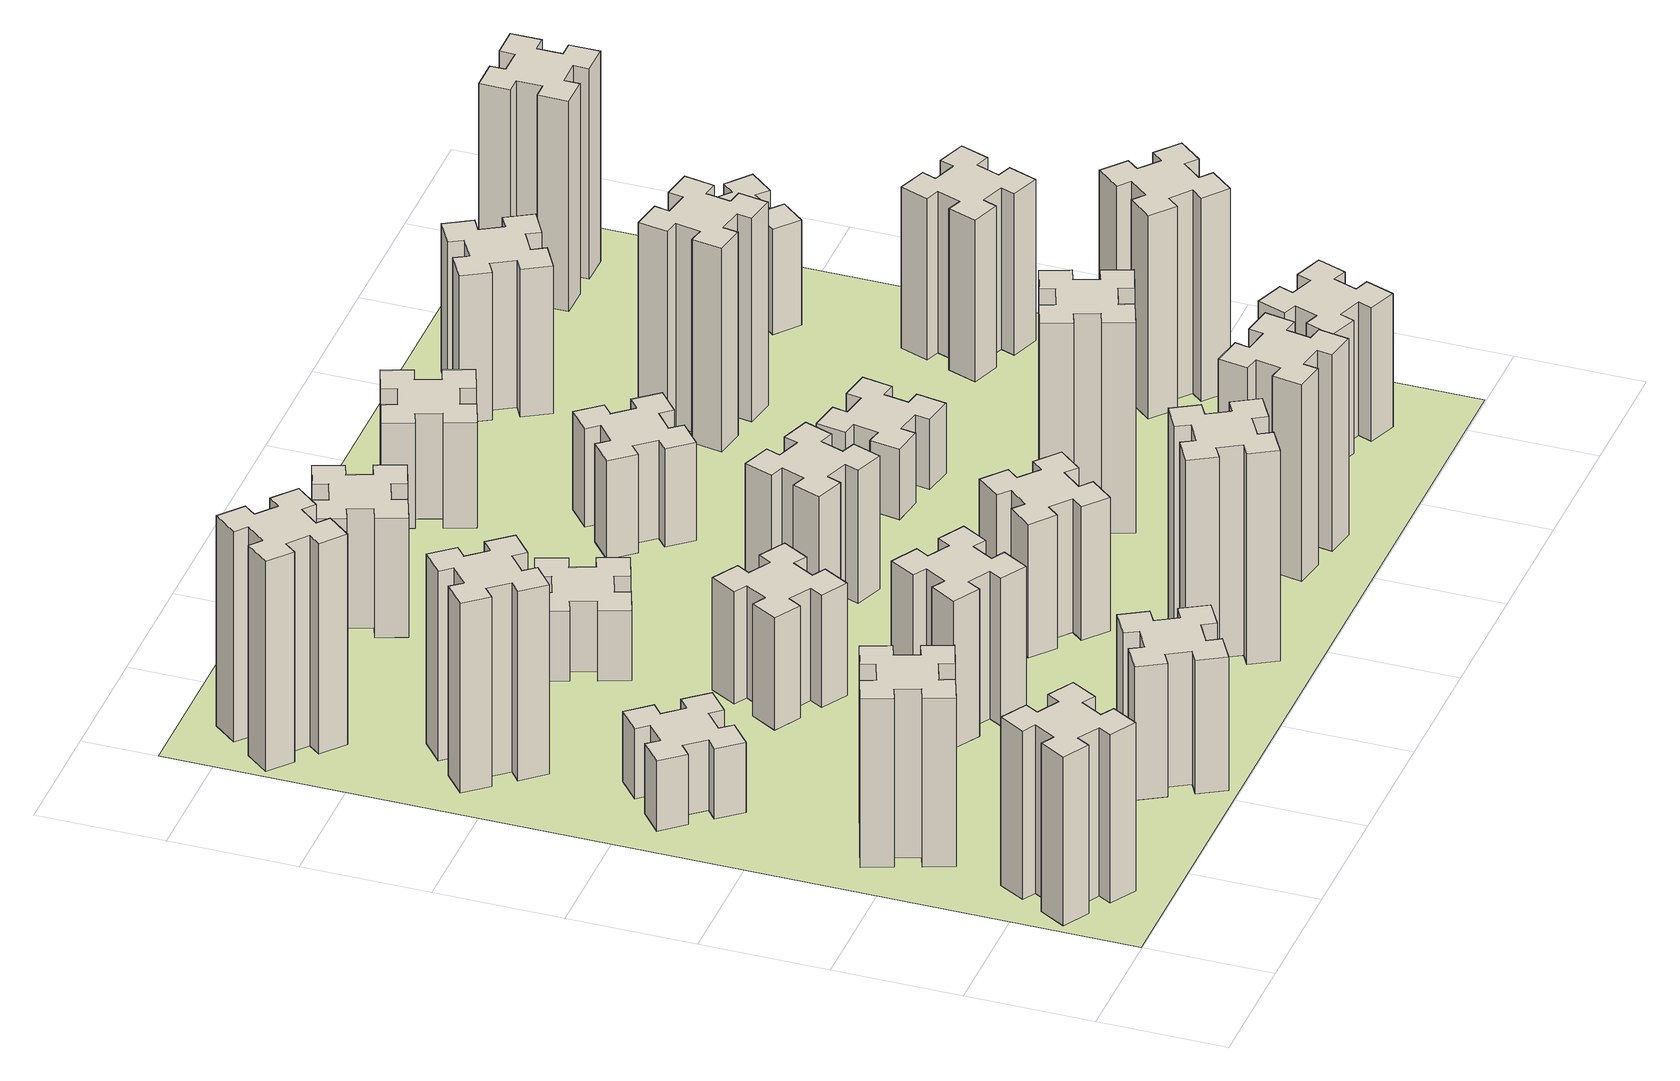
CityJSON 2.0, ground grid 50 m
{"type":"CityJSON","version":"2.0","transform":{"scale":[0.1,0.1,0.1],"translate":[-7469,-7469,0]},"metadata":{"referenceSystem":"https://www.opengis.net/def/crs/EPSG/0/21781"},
"CityObjects":{
"building1":{"type":"Building","attributes":{"class":"1000","function":"1000","usage":"1000","yearOfConstruction":2016,"roofType":"1000","measuredHeight":72,"storeysAboveGround":30,"storeysBelowGround":0},"geometry":[{"type":"Solid","lod":"1","boundaries":[[[[0,1,2,3,4,5,6,7,8,9,10,11,12,13,14,15,16,17,18,19]],[[17,16,20,21]],[[16,15,22,20]],[[15,14,23,22]],[[14,13,24,23]],[[13,12,25,24]],[[12,11,26,25]],[[11,10,27,26]],[[10,9,28,27]],[[9,8,29,28]],[[8,7,30,29]],[[7,6,31,30]],[[6,5,32,31]],[[5,4,33,32]],[[4,3,34,33]],[[3,2,35,34]],[[2,1,36,35]],[[1,0,37,36]],[[0,19,38,37]],[[19,18,39,38]],[[18,17,21,39]],[[24,25,26,27,28,29,30,31,32,33,34,35,36,37,38,39,21,20,22,23]]]]}]},
"building2":{"type":"Building","attributes":{"class":"1000","function":"1000","usage":"1000","yearOfConstruction":2016,"roofType":"1000","measuredHeight":72,"storeysAboveGround":30,"storeysBelowGround":0},"geometry":[{"type":"Solid","lod":"1","boundaries":[[[[40,41,42,43,44,45,46,47,48,49,50,51,52,53,54,55,56,57,58,59]],[[57,56,60,61]],[[56,55,62,60]],[[55,54,63,62]],[[54,53,64,63]],[[53,52,65,64]],[[52,51,66,65]],[[51,50,67,66]],[[50,49,68,67]],[[49,48,69,68]],[[48,47,70,69]],[[47,46,71,70]],[[46,45,72,71]],[[45,44,73,72]],[[44,43,74,73]],[[43,42,75,74]],[[42,41,76,75]],[[41,40,77,76]],[[40,59,78,77]],[[59,58,79,78]],[[58,57,61,79]],[[64,65,66,67,68,69,70,71,72,73,74,75,76,77,78,79,61,60,62,63]]]]}]},
"building3":{"type":"Building","attributes":{"class":"1000","function":"1000","usage":"1000","yearOfConstruction":2016,"roofType":"1000","measuredHeight":30,"storeysAboveGround":30,"storeysBelowGround":0},"geometry":[{"type":"Solid","lod":"1","boundaries":[[[[80,81,82,83,84,85,86,87,88,89,90,91,92,93,94,95,96,97,98,99]],[[97,96,100,101]],[[96,95,102,100]],[[95,94,103,102]],[[94,93,104,103]],[[93,92,105,104]],[[92,91,106,105]],[[91,90,107,106]],[[90,89,108,107]],[[89,88,109,108]],[[88,87,110,109]],[[87,86,111,110]],[[86,85,112,111]],[[85,84,113,112]],[[84,83,114,113]],[[83,82,115,114]],[[82,81,116,115]],[[81,80,117,116]],[[80,99,118,117]],[[99,98,119,118]],[[98,97,101,119]],[[104,105,106,107,108,109,110,111,112,113,114,115,116,117,118,119,101,100,102,103]]]]}]},
"building4":{"type":"Building","attributes":{"class":"1000","function":"1000","usage":"1000","yearOfConstruction":2016,"roofType":"1000","measuredHeight":81,"storeysAboveGround":30,"storeysBelowGround":0},"geometry":[{"type":"Solid","lod":"1","boundaries":[[[[120,121,122,123,124,125,126,127,128,129,130,131,132,133,134,135,136,137,138,139]],[[137,136,140,141]],[[136,135,142,140]],[[135,134,143,142]],[[134,133,144,143]],[[133,132,145,144]],[[132,131,146,145]],[[131,130,147,146]],[[130,129,148,147]],[[129,128,149,148]],[[128,127,150,149]],[[127,126,151,150]],[[126,125,152,151]],[[125,124,153,152]],[[124,123,154,153]],[[123,122,155,154]],[[122,121,156,155]],[[121,120,157,156]],[[120,139,158,157]],[[139,138,159,158]],[[138,137,141,159]],[[144,145,146,147,148,149,150,151,152,153,154,155,156,157,158,159,141,140,142,143]]]]}]},
"building5":{"type":"Building","attributes":{"class":"1000","function":"1000","usage":"1000","yearOfConstruction":2016,"roofType":"1000","measuredHeight":57,"storeysAboveGround":30,"storeysBelowGround":0},"geometry":[{"type":"Solid","lod":"1","boundaries":[[[[160,161,162,163,164,165,166,167,168,169,170,171,172,173,174,175,176,177,178,179]],[[177,176,180,181]],[[176,175,182,180]],[[175,174,183,182]],[[174,173,184,183]],[[173,172,185,184]],[[172,171,186,185]],[[171,170,187,186]],[[170,169,188,187]],[[169,168,189,188]],[[168,167,190,189]],[[167,166,191,190]],[[166,165,192,191]],[[165,164,193,192]],[[164,163,194,193]],[[163,162,195,194]],[[162,161,196,195]],[[161,160,197,196]],[[160,179,198,197]],[[179,178,199,198]],[[178,177,181,199]],[[184,185,186,187,188,189,190,191,192,193,194,195,196,197,198,199,181,180,182,183]]]]}]},
"building6":{"type":"Building","attributes":{"class":"1000","function":"1000","usage":"1000","yearOfConstruction":2016,"roofType":"1000","measuredHeight":90,"storeysAboveGround":30,"storeysBelowGround":0},"geometry":[{"type":"Solid","lod":"1","boundaries":[[[[200,201,202,203,204,205,206,207,208,209,210,211,212,213,214,215,216,217,218,219]],[[217,216,220,221]],[[216,215,222,220]],[[215,214,223,222]],[[214,213,224,223]],[[213,212,225,224]],[[212,211,226,225]],[[211,210,227,226]],[[210,209,228,227]],[[209,208,229,228]],[[208,207,230,229]],[[207,206,231,230]],[[206,205,232,231]],[[205,204,233,232]],[[204,203,234,233]],[[203,202,235,234]],[[202,201,236,235]],[[201,200,237,236]],[[200,219,238,237]],[[219,218,239,238]],[[218,217,221,239]],[[224,225,226,227,228,229,230,231,232,233,234,235,236,237,238,239,221,220,222,223]]]]}]},
"building7":{"type":"Building","attributes":{"class":"1000","function":"1000","usage":"1000","yearOfConstruction":2016,"roofType":"1000","measuredHeight":63,"storeysAboveGround":30,"storeysBelowGround":0},"geometry":[{"type":"Solid","lod":"1","boundaries":[[[[240,241,242,243,244,245,246,247,248,249,250,251,252,253,254,255,256,257,258,259]],[[257,256,260,261]],[[256,255,262,260]],[[255,254,263,262]],[[254,253,264,263]],[[253,252,265,264]],[[252,251,266,265]],[[251,250,267,266]],[[250,249,268,267]],[[249,248,269,268]],[[248,247,270,269]],[[247,246,271,270]],[[246,245,272,271]],[[245,244,273,272]],[[244,243,274,273]],[[243,242,275,274]],[[242,241,276,275]],[[241,240,277,276]],[[240,259,278,277]],[[259,258,279,278]],[[258,257,261,279]],[[264,265,266,267,268,269,270,271,272,273,274,275,276,277,278,279,261,260,262,263]]]]}]},
"building8":{"type":"Building","attributes":{"class":"1000","function":"1000","usage":"1000","yearOfConstruction":2016,"roofType":"1000","measuredHeight":48,"storeysAboveGround":30,"storeysBelowGround":0},"geometry":[{"type":"Solid","lod":"1","boundaries":[[[[280,281,282,283,284,285,286,287,288,289,290,291,292,293,294,295,296,297,298,299]],[[297,296,300,301]],[[296,295,302,300]],[[295,294,303,302]],[[294,293,304,303]],[[293,292,305,304]],[[292,291,306,305]],[[291,290,307,306]],[[290,289,308,307]],[[289,288,309,308]],[[288,287,310,309]],[[287,286,311,310]],[[286,285,312,311]],[[285,284,313,312]],[[284,283,314,313]],[[283,282,315,314]],[[282,281,316,315]],[[281,280,317,316]],[[280,299,318,317]],[[299,298,319,318]],[[298,297,301,319]],[[304,305,306,307,308,309,310,311,312,313,314,315,316,317,318,319,301,300,302,303]]]]}]},
"building9":{"type":"Building","attributes":{"class":"1000","function":"1000","usage":"1000","yearOfConstruction":2016,"roofType":"1000","measuredHeight":30,"storeysAboveGround":30,"storeysBelowGround":0},"geometry":[{"type":"Solid","lod":"1","boundaries":[[[[320,321,322,323,324,325,326,327,328,329,330,331,332,333,334,335,336,337,338,339]],[[337,336,340,341]],[[336,335,342,340]],[[335,334,343,342]],[[334,333,344,343]],[[333,332,345,344]],[[332,331,346,345]],[[331,330,347,346]],[[330,329,348,347]],[[329,328,349,348]],[[328,327,350,349]],[[327,326,351,350]],[[326,325,352,351]],[[325,324,353,352]],[[324,323,354,353]],[[323,322,355,354]],[[322,321,356,355]],[[321,320,357,356]],[[320,339,358,357]],[[339,338,359,358]],[[338,337,341,359]],[[344,345,346,347,348,349,350,351,352,353,354,355,356,357,358,359,341,340,342,343]]]]}]},
"building10":{"type":"Building","attributes":{"class":"1000","function":"1000","usage":"1000","yearOfConstruction":2016,"roofType":"1000","measuredHeight":90,"storeysAboveGround":30,"storeysBelowGround":0},"geometry":[{"type":"Solid","lod":"1","boundaries":[[[[360,361,362,363,364,365,366,367,368,369,370,371,372,373,374,375,376,377,378,379]],[[377,376,380,381]],[[376,375,382,380]],[[375,374,383,382]],[[374,373,384,383]],[[373,372,385,384]],[[372,371,386,385]],[[371,370,387,386]],[[370,369,388,387]],[[369,368,389,388]],[[368,367,390,389]],[[367,366,391,390]],[[366,365,392,391]],[[365,364,393,392]],[[364,363,394,393]],[[363,362,395,394]],[[362,361,396,395]],[[361,360,397,396]],[[360,379,398,397]],[[379,378,399,398]],[[378,377,381,399]],[[384,385,386,387,388,389,390,391,392,393,394,395,396,397,398,399,381,380,382,383]]]]}]},
"building11":{"type":"Building","attributes":{"class":"1000","function":"1000","usage":"1000","yearOfConstruction":2016,"roofType":"1000","measuredHeight":51,"storeysAboveGround":30,"storeysBelowGround":0},"geometry":[{"type":"Solid","lod":"1","boundaries":[[[[400,401,402,403,404,405,406,407,408,409,410,411,412,413,414,415,416,417,418,419]],[[417,416,420,421]],[[416,415,422,420]],[[415,414,423,422]],[[414,413,424,423]],[[413,412,425,424]],[[412,411,426,425]],[[411,410,427,426]],[[410,409,428,427]],[[409,408,429,428]],[[408,407,430,429]],[[407,406,431,430]],[[406,405,432,431]],[[405,404,433,432]],[[404,403,434,433]],[[403,402,435,434]],[[402,401,436,435]],[[401,400,437,436]],[[400,419,438,437]],[[419,418,439,438]],[[418,417,421,439]],[[424,425,426,427,428,429,430,431,432,433,434,435,436,437,438,439,421,420,422,423]]]]}]},
"building12":{"type":"Building","attributes":{"class":"1000","function":"1000","usage":"1000","yearOfConstruction":2016,"roofType":"1000","measuredHeight":57,"storeysAboveGround":30,"storeysBelowGround":0},"geometry":[{"type":"Solid","lod":"1","boundaries":[[[[440,441,442,443,444,445,446,447,448,449,450,451,452,453,454,455,456,457,458,459]],[[457,456,460,461]],[[456,455,462,460]],[[455,454,463,462]],[[454,453,464,463]],[[453,452,465,464]],[[452,451,466,465]],[[451,450,467,466]],[[450,449,468,467]],[[449,448,469,468]],[[448,447,470,469]],[[447,446,471,470]],[[446,445,472,471]],[[445,444,473,472]],[[444,443,474,473]],[[443,442,475,474]],[[442,441,476,475]],[[441,440,477,476]],[[440,459,478,477]],[[459,458,479,478]],[[458,457,461,479]],[[464,465,466,467,468,469,470,471,472,473,474,475,476,477,478,479,461,460,462,463]]]]}]},
"building13":{"type":"Building","attributes":{"class":"1000","function":"1000","usage":"1000","yearOfConstruction":2016,"roofType":"1000","measuredHeight":57,"storeysAboveGround":30,"storeysBelowGround":0},"geometry":[{"type":"Solid","lod":"1","boundaries":[[[[480,481,482,483,484,485,486,487,488,489,490,491,492,493,494,495,496,497,498,499]],[[497,496,500,501]],[[496,495,502,500]],[[495,494,503,502]],[[494,493,504,503]],[[493,492,505,504]],[[492,491,506,505]],[[491,490,507,506]],[[490,489,508,507]],[[489,488,509,508]],[[488,487,510,509]],[[487,486,511,510]],[[486,485,512,511]],[[485,484,513,512]],[[484,483,514,513]],[[483,482,515,514]],[[482,481,516,515]],[[481,480,517,516]],[[480,499,518,517]],[[499,498,519,518]],[[498,497,501,519]],[[504,505,506,507,508,509,510,511,512,513,514,515,516,517,518,519,501,500,502,503]]]]}]},
"building14":{"type":"Building","attributes":{"class":"1000","function":"1000","usage":"1000","yearOfConstruction":2016,"roofType":"1000","measuredHeight":84,"storeysAboveGround":30,"storeysBelowGround":0},"geometry":[{"type":"Solid","lod":"1","boundaries":[[[[520,521,522,523,524,525,526,527,528,529,530,531,532,533,534,535,536,537,538,539]],[[537,536,540,541]],[[536,535,542,540]],[[535,534,543,542]],[[534,533,544,543]],[[533,532,545,544]],[[532,531,546,545]],[[531,530,547,546]],[[530,529,548,547]],[[529,528,549,548]],[[528,527,550,549]],[[527,526,551,550]],[[526,525,552,551]],[[525,524,553,552]],[[524,523,554,553]],[[523,522,555,554]],[[522,521,556,555]],[[521,520,557,556]],[[520,539,558,557]],[[539,538,559,558]],[[538,537,541,559]],[[544,545,546,547,548,549,550,551,552,553,554,555,556,557,558,559,541,540,542,543]]]]}]},
"building15":{"type":"Building","attributes":{"class":"1000","function":"1000","usage":"1000","yearOfConstruction":2016,"roofType":"1000","measuredHeight":42,"storeysAboveGround":30,"storeysBelowGround":0},"geometry":[{"type":"Solid","lod":"1","boundaries":[[[[560,561,562,563,564,565,566,567,568,569,570,571,572,573,574,575,576,577,578,579]],[[577,576,580,581]],[[576,575,582,580]],[[575,574,583,582]],[[574,573,584,583]],[[573,572,585,584]],[[572,571,586,585]],[[571,570,587,586]],[[570,569,588,587]],[[569,568,589,588]],[[568,567,590,589]],[[567,566,591,590]],[[566,565,592,591]],[[565,564,593,592]],[[564,563,594,593]],[[563,562,595,594]],[[562,561,596,595]],[[561,560,597,596]],[[560,579,598,597]],[[579,578,599,598]],[[578,577,581,599]],[[584,585,586,587,588,589,590,591,592,593,594,595,596,597,598,599,581,580,582,583]]]]}]},
"building16":{"type":"Building","attributes":{"class":"1000","function":"1000","usage":"1000","yearOfConstruction":2016,"roofType":"1000","measuredHeight":45,"storeysAboveGround":30,"storeysBelowGround":0},"geometry":[{"type":"Solid","lod":"1","boundaries":[[[[600,601,602,603,604,605,606,607,608,609,610,611,612,613,614,615,616,617,618,619]],[[617,616,620,621]],[[616,615,622,620]],[[615,614,623,622]],[[614,613,624,623]],[[613,612,625,624]],[[612,611,626,625]],[[611,610,627,626]],[[610,609,628,627]],[[609,608,629,628]],[[608,607,630,629]],[[607,606,631,630]],[[606,605,632,631]],[[605,604,633,632]],[[604,603,634,633]],[[603,602,635,634]],[[602,601,636,635]],[[601,600,637,636]],[[600,619,638,637]],[[619,618,639,638]],[[618,617,621,639]],[[624,625,626,627,628,629,630,631,632,633,634,635,636,637,638,639,621,620,622,623]]]]}]},
"building17":{"type":"Building","attributes":{"class":"1000","function":"1000","usage":"1000","yearOfConstruction":2016,"roofType":"1000","measuredHeight":90,"storeysAboveGround":30,"storeysBelowGround":0},"geometry":[{"type":"Solid","lod":"1","boundaries":[[[[640,641,642,643,644,645,646,647,648,649,650,651,652,653,654,655,656,657,658,659]],[[657,656,660,661]],[[656,655,662,660]],[[655,654,663,662]],[[654,653,664,663]],[[653,652,665,664]],[[652,651,666,665]],[[651,650,667,666]],[[650,649,668,667]],[[649,648,669,668]],[[648,647,670,669]],[[647,646,671,670]],[[646,645,672,671]],[[645,644,673,672]],[[644,643,674,673]],[[643,642,675,674]],[[642,641,676,675]],[[641,640,677,676]],[[640,659,678,677]],[[659,658,679,678]],[[658,657,661,679]],[[664,665,666,667,668,669,670,671,672,673,674,675,676,677,678,679,661,660,662,663]]]]}]},
"building18":{"type":"Building","attributes":{"class":"1000","function":"1000","usage":"1000","yearOfConstruction":2016,"roofType":"1000","measuredHeight":30,"storeysAboveGround":30,"storeysBelowGround":0},"geometry":[{"type":"Solid","lod":"1","boundaries":[[[[680,681,682,683,684,685,686,687,688,689,690,691,692,693,694,695,696,697,698,699]],[[697,696,700,701]],[[696,695,702,700]],[[695,694,703,702]],[[694,693,704,703]],[[693,692,705,704]],[[692,691,706,705]],[[691,690,707,706]],[[690,689,708,707]],[[689,688,709,708]],[[688,687,710,709]],[[687,686,711,710]],[[686,685,712,711]],[[685,684,713,712]],[[684,683,714,713]],[[683,682,715,714]],[[682,681,716,715]],[[681,680,717,716]],[[680,699,718,717]],[[699,698,719,718]],[[698,697,701,719]],[[704,705,706,707,708,709,710,711,712,713,714,715,716,717,718,719,701,700,702,703]]]]}]},
"building19":{"type":"Building","attributes":{"class":"1000","function":"1000","usage":"1000","yearOfConstruction":2016,"roofType":"1000","measuredHeight":87,"storeysAboveGround":30,"storeysBelowGround":0},"geometry":[{"type":"Solid","lod":"1","boundaries":[[[[720,721,722,723,724,725,726,727,728,729,730,731,732,733,734,735,736,737,738,739]],[[737,736,740,741]],[[736,735,742,740]],[[735,734,743,742]],[[734,733,744,743]],[[733,732,745,744]],[[732,731,746,745]],[[731,730,747,746]],[[730,729,748,747]],[[729,728,749,748]],[[728,727,750,749]],[[727,726,751,750]],[[726,725,752,751]],[[725,724,753,752]],[[724,723,754,753]],[[723,722,755,754]],[[722,721,756,755]],[[721,720,757,756]],[[720,739,758,757]],[[739,738,759,758]],[[738,737,741,759]],[[744,745,746,747,748,749,750,751,752,753,754,755,756,757,758,759,741,740,742,743]]]]}]},
"building20":{"type":"Building","attributes":{"class":"1000","function":"1000","usage":"1000","yearOfConstruction":2016,"roofType":"1000","measuredHeight":57,"storeysAboveGround":30,"storeysBelowGround":0},"geometry":[{"type":"Solid","lod":"1","boundaries":[[[[760,761,762,763,764,765,766,767,768,769,770,771,772,773,774,775,776,777,778,779]],[[777,776,780,781]],[[776,775,782,780]],[[775,774,783,782]],[[774,773,784,783]],[[773,772,785,784]],[[772,771,786,785]],[[771,770,787,786]],[[770,769,788,787]],[[769,768,789,788]],[[768,767,790,789]],[[767,766,791,790]],[[766,765,792,791]],[[765,764,793,792]],[[764,763,794,793]],[[763,762,795,794]],[[762,761,796,795]],[[761,760,797,796]],[[760,779,798,797]],[[779,778,799,798]],[[778,777,781,799]],[[784,785,786,787,788,789,790,791,792,793,794,795,796,797,798,799,781,780,782,783]]]]}]},
"building21":{"type":"Building","attributes":{"class":"1000","function":"1000","usage":"1000","yearOfConstruction":2016,"roofType":"1000","measuredHeight":63,"storeysAboveGround":30,"storeysBelowGround":0},"geometry":[{"type":"Solid","lod":"1","boundaries":[[[[800,801,802,803,804,805,806,807,808,809,810,811,812,813,814,815,816,817,818,819]],[[817,816,820,821]],[[816,815,822,820]],[[815,814,823,822]],[[814,813,824,823]],[[813,812,825,824]],[[812,811,826,825]],[[811,810,827,826]],[[810,809,828,827]],[[809,808,829,828]],[[808,807,830,829]],[[807,806,831,830]],[[806,805,832,831]],[[805,804,833,832]],[[804,803,834,833]],[[803,802,835,834]],[[802,801,836,835]],[[801,800,837,836]],[[800,819,838,837]],[[819,818,839,838]],[[818,817,821,839]],[[824,825,826,827,828,829,830,831,832,833,834,835,836,837,838,839,821,820,822,823]]]]}]},
"building22":{"type":"Building","attributes":{"class":"1000","function":"1000","usage":"1000","yearOfConstruction":2016,"roofType":"1000","measuredHeight":87,"storeysAboveGround":30,"storeysBelowGround":0},"geometry":[{"type":"Solid","lod":"1","boundaries":[[[[840,841,842,843,844,845,846,847,848,849,850,851,852,853,854,855,856,857,858,859]],[[857,856,860,861]],[[856,855,862,860]],[[855,854,863,862]],[[854,853,864,863]],[[853,852,865,864]],[[852,851,866,865]],[[851,850,867,866]],[[850,849,868,867]],[[849,848,869,868]],[[848,847,870,869]],[[847,846,871,870]],[[846,845,872,871]],[[845,844,873,872]],[[844,843,874,873]],[[843,842,875,874]],[[842,841,876,875]],[[841,840,877,876]],[[840,859,878,877]],[[859,858,879,878]],[[858,857,861,879]],[[864,865,866,867,868,869,870,871,872,873,874,875,876,877,878,879,861,860,862,863]]]]}]},
"building23":{"type":"Building","attributes":{"class":"1000","function":"1000","usage":"1000","yearOfConstruction":2016,"roofType":"1000","measuredHeight":69,"storeysAboveGround":30,"storeysBelowGround":0},"geometry":[{"type":"Solid","lod":"1","boundaries":[[[[880,881,882,883,884,885,886,887,888,889,890,891,892,893,894,895,896,897,898,899]],[[897,896,900,901]],[[896,895,902,900]],[[895,894,903,902]],[[894,893,904,903]],[[893,892,905,904]],[[892,891,906,905]],[[891,890,907,906]],[[890,889,908,907]],[[889,888,909,908]],[[888,887,910,909]],[[887,886,911,910]],[[886,885,912,911]],[[885,884,913,912]],[[884,883,914,913]],[[883,882,915,914]],[[882,881,916,915]],[[881,880,917,916]],[[880,899,918,917]],[[899,898,919,918]],[[898,897,901,919]],[[904,905,906,907,908,909,910,911,912,913,914,915,916,917,918,919,901,900,902,903]]]]}]},
"building24":{"type":"Building","attributes":{"class":"1000","function":"1000","usage":"1000","yearOfConstruction":2016,"roofType":"1000","measuredHeight":45,"storeysAboveGround":30,"storeysBelowGround":0},"geometry":[{"type":"Solid","lod":"1","boundaries":[[[[920,921,922,923,924,925,926,927,928,929,930,931,932,933,934,935,936,937,938,939]],[[937,936,940,941]],[[936,935,942,940]],[[935,934,943,942]],[[934,933,944,943]],[[933,932,945,944]],[[932,931,946,945]],[[931,930,947,946]],[[930,929,948,947]],[[929,928,949,948]],[[928,927,950,949]],[[927,926,951,950]],[[926,925,952,951]],[[925,924,953,952]],[[924,923,954,953]],[[923,922,955,954]],[[922,921,956,955]],[[921,920,957,956]],[[920,939,958,957]],[[939,938,959,958]],[[938,937,941,959]],[[944,945,946,947,948,949,950,951,952,953,954,955,956,957,958,959,941,940,942,943]]]]}]},
"building25":{"type":"Building","attributes":{"class":"1000","function":"1000","usage":"1000","yearOfConstruction":2016,"roofType":"1000","measuredHeight":90,"storeysAboveGround":30,"storeysBelowGround":0},"geometry":[{"type":"Solid","lod":"1","boundaries":[[[[960,961,962,963,964,965,966,967,968,969,970,971,972,973,974,975,976,977,978,979]],[[977,976,980,981]],[[976,975,982,980]],[[975,974,983,982]],[[974,973,984,983]],[[973,972,985,984]],[[972,971,986,985]],[[971,970,987,986]],[[970,969,988,987]],[[969,968,989,988]],[[968,967,990,989]],[[967,966,991,990]],[[966,965,992,991]],[[965,964,993,992]],[[964,963,994,993]],[[963,962,995,994]],[[962,961,996,995]],[[961,960,997,996]],[[960,979,998,997]],[[979,978,999,998]],[[978,977,981,999]],[[984,985,986,987,988,989,990,991,992,993,994,995,996,997,998,999,981,980,982,983]]]]}]},
"landuse1":{"type":"LandUse","attributes":{"name":"plot1","function":"1010"},"geometry":[{"type":"MultiSurface","lod":"1","boundaries":[[[1000,1001,1002,1003]]]}]}
},
"vertices":[
[177,305,0],[264,255,0],[234,203,0],[338,143,0],[398,247,0],[346,277,0],[396,364,0],[448,334,0],[508,438,0],[404,498,0],[374,446,0],[287,496,0],[317,548,0],[213,608,0],[153,504,0],[205,474,0],[155,387,0],[103,417,0],[43,313,0],[147,253,0],[155,387,720],[103,417,720],[205,474,720],[153,504,720],[213,608,720],[317,548,720],[287,496,720],[374,446,720],[404,498,720],[508,438,720],[448,334,720],[396,364,720],[346,277,720],[398,247,720],[338,143,720],[234,203,720],[264,255,720],[177,305,720],[147,253,720],[43,313,720],
[366,895,0],[460,929,0],[480,873,0],[593,914,0],[552,1027,0],[496,1006,0],[462,1100,0],[518,1120,0],[477,1233,0],[364,1192,0],[385,1136,0],[291,1102,0],[270,1158,0],[157,1117,0],[199,1004,0],[255,1025,0],[289,931,0],[233,910,0],[274,797,0],[387,839,0],[289,931,720],[233,910,720],[255,1025,720],[199,1004,720],[157,1117,720],[270,1158,720],[291,1102,720],[385,1136,720],[364,1192,720],[477,1233,720],[518,1120,720],[462,1100,720],[496,1006,720],[552,1027,720],[593,914,720],[480,873,720],[460,929,720],[366,895,720],[387,839,720],[274,797,720],
[492,1888,0],[427,1964,0],[473,2003,0],[396,2095,0],[304,2018,0],[343,1972,0],[266,1907,0],[228,1953,0],[136,1876,0],[213,1784,0],[259,1823,0],[323,1746,0],[277,1708,0],[354,1616,0],[446,1693,0],[408,1739,0],[484,1803,0],[523,1757,0],[615,1834,0],[538,1926,0],[484,1803,300],[523,1757,300],[408,1739,300],[446,1693,300],[354,1616,300],[277,1708,300],[323,1746,300],[259,1823,300],[213,1784,300],[136,1876,300],[228,1953,300],[266,1907,300],[343,1972,300],[304,2018,300],[396,2095,300],[473,2003,300],[427,1964,300],[492,1888,300],[538,1926,300],[615,1834,300],
[343,2712,0],[266,2647,0],[228,2693,0],[136,2616,0],[213,2524,0],[259,2563,0],[323,2486,0],[277,2448,0],[354,2356,0],[446,2433,0],[408,2479,0],[484,2543,0],[523,2497,0],[615,2574,0],[538,2666,0],[492,2628,0],[427,2704,0],[473,2743,0],[396,2835,0],[304,2758,0],[427,2704,810],[473,2743,810],[492,2628,810],[538,2666,810],[615,2574,810],[523,2497,810],[484,2543,810],[408,2479,810],[446,2433,810],[354,2356,810],[277,2448,810],[323,2486,810],[259,2563,810],[213,2524,810],[136,2616,810],[228,2693,810],[266,2647,810],[343,2712,810],[304,2758,810],[396,2835,810],
[1127,155,0],[1214,205,0],[1244,153,0],[1348,213,0],[1288,317,0],[1236,287,0],[1186,374,0],[1238,404,0],[1178,508,0],[1074,448,0],[1104,396,0],[1017,346,0],[987,398,0],[883,338,0],[943,234,0],[995,264,0],[1045,177,0],[993,147,0],[1053,43,0],[1157,103,0],[1045,177,570],[993,147,570],[995,264,570],[943,234,570],[883,338,570],[987,398,570],[1017,346,570],[1104,396,570],[1074,448,570],[1178,508,570],[1238,404,570],[1186,374,570],[1236,287,570],[1288,317,570],[1348,213,570],[1244,153,570],[1214,205,570],[1127,155,570],[1157,103,570],[1053,43,570],
[384,3387,0],[308,3452,0],[346,3498,0],[254,3575,0],[177,3483,0],[223,3444,0],[159,3368,0],[113,3406,0],[36,3314,0],[128,3237,0],[166,3283,0],[243,3219,0],[204,3173,0],[296,3096,0],[373,3188,0],[327,3226,0],[392,3303,0],[438,3264,0],[515,3356,0],[423,3433,0],[392,3303,900],[438,3264,900],[327,3226,900],[373,3188,900],[296,3096,900],[204,3173,900],[243,3219,900],[166,3283,900],[128,3237,900],[36,3314,900],[113,3406,900],[159,3368,900],[223,3444,900],[177,3483,900],[254,3575,900],[346,3498,900],[308,3452,900],[384,3387,900],[423,3433,900],[515,3356,900],
[1286,1017,0],[1336,1104,0],[1388,1074,0],[1448,1178,0],[1344,1238,0],[1314,1186,0],[1227,1236,0],[1257,1288,0],[1153,1348,0],[1093,1244,0],[1145,1214,0],[1095,1127,0],[1043,1157,0],[983,1053,0],[1087,993,0],[1117,1045,0],[1204,995,0],[1174,943,0],[1278,883,0],[1338,987,0],[1204,995,630],[1174,943,630],[1117,1045,630],[1087,993,630],[983,1053,630],[1043,1157,630],[1095,1127,630],[1145,1214,630],[1093,1244,630],[1153,1348,630],[1257,1288,630],[1227,1236,630],[1314,1186,630],[1344,1238,630],[1448,1178,630],[1388,1074,630],[1336,1104,630],[1286,1017,630],[1338,987,630],[1278,883,630],
[1045,1854,0],[995,1767,0],[943,1797,0],[883,1693,0],[987,1633,0],[1017,1685,0],[1104,1635,0],[1074,1583,0],[1178,1523,0],[1238,1627,0],[1186,1657,0],[1236,1744,0],[1288,1714,0],[1348,1818,0],[1244,1878,0],[1214,1826,0],[1127,1876,0],[1157,1928,0],[1053,1988,0],[993,1884,0],[1127,1876,480],[1157,1928,480],[1214,1826,480],[1244,1878,480],[1348,1818,480],[1288,1714,480],[1236,1744,480],[1186,1657,480],[1238,1627,480],[1178,1523,480],[1074,1583,480],[1104,1635,480],[1017,1685,480],[987,1633,480],[883,1693,480],[943,1797,480],[995,1767,480],[1045,1854,480],[993,1884,480],[1053,1988,480],
[1125,2616,0],[1031,2582,0],[1010,2638,0],[897,2597,0],[939,2484,0],[995,2505,0],[1029,2411,0],[973,2390,0],[1014,2277,0],[1127,2319,0],[1106,2375,0],[1200,2409,0],[1220,2353,0],[1333,2394,0],[1292,2507,0],[1236,2486,0],[1202,2580,0],[1258,2600,0],[1217,2713,0],[1104,2672,0],[1202,2580,300],[1258,2600,300],[1236,2486,300],[1292,2507,300],[1333,2394,300],[1220,2353,300],[1200,2409,300],[1106,2375,300],[1127,2319,300],[1014,2277,300],[973,2390,300],[1029,2411,300],[995,2505,300],[939,2484,300],[897,2597,300],[1010,2638,300],[1031,2582,300],[1125,2616,300],[1104,2672,300],[1217,2713,300],
[2076,387,0],[2026,474,0],[2078,504,0],[2018,608,0],[1914,548,0],[1944,496,0],[1857,446,0],[1827,498,0],[1723,438,0],[1783,334,0],[1835,364,0],[1885,277,0],[1833,247,0],[1893,143,0],[1997,203,0],[1967,255,0],[2054,305,0],[2084,253,0],[2188,313,0],[2128,417,0],[2054,305,900],[2084,253,900],[1967,255,900],[1997,203,900],[1893,143,900],[1833,247,900],[1885,277,900],[1835,364,900],[1783,334,900],[1723,438,900],[1827,498,900],[1857,446,900],[1944,496,900],[1914,548,900],[2018,608,900],[2078,504,900],[2026,474,900],[2076,387,900],[2128,417,900],[2188,313,900],
[1125,3456,0],[1031,3422,0],[1010,3478,0],[897,3437,0],[939,3324,0],[995,3345,0],[1029,3251,0],[973,3230,0],[1014,3117,0],[1127,3159,0],[1106,3215,0],[1200,3249,0],[1220,3193,0],[1333,3234,0],[1292,3347,0],[1236,3326,0],[1202,3420,0],[1258,3440,0],[1217,3553,0],[1104,3512,0],[1202,3420,510],[1258,3440,510],[1236,3326,510],[1292,3347,510],[1333,3234,510],[1220,3193,510],[1200,3249,510],[1106,3215,510],[1127,3159,510],[1014,3117,510],[973,3230,510],[1029,3251,510],[995,3345,510],[939,3324,510],[897,3437,510],[1010,3478,510],[1031,3422,510],[1125,3456,510],[1104,3512,510],[1217,3553,510],
[1803,1124,0],[1739,1048,0],[1693,1086,0],[1616,994,0],[1708,917,0],[1746,963,0],[1823,899,0],[1784,853,0],[1876,776,0],[1953,868,0],[1907,906,0],[1972,983,0],[2018,944,0],[2095,1036,0],[2003,1113,0],[1964,1067,0],[1888,1132,0],[1926,1178,0],[1834,1255,0],[1757,1163,0],[1888,1132,570],[1926,1178,570],[1964,1067,570],[2003,1113,570],[2095,1036,570],[2018,944,570],[1972,983,570],[1907,906,570],[1953,868,570],[1876,776,570],[1784,853,570],[1823,899,570],[1746,963,570],[1708,917,570],[1616,994,570],[1693,1086,570],[1739,1048,570],[1803,1124,570],[1757,1163,570],[1834,1255,570],
[1842,1771,0],[1876,1865,0],[1932,1844,0],[1973,1957,0],[1860,1998,0],[1840,1942,0],[1746,1976,0],[1767,2032,0],[1654,2073,0],[1613,1960,0],[1669,1940,0],[1635,1846,0],[1579,1867,0],[1537,1754,0],[1650,1713,0],[1671,1769,0],[1765,1735,0],[1744,1679,0],[1857,1637,0],[1898,1750,0],[1765,1735,570],[1744,1679,570],[1671,1769,570],[1650,1713,570],[1537,1754,570],[1579,1867,570],[1635,1846,570],[1669,1940,570],[1613,1960,570],[1654,2073,570],[1767,2032,570],[1746,1976,570],[1840,1942,570],[1860,1998,570],[1973,1957,570],[1932,1844,570],[1876,1865,570],[1842,1771,570],[1898,1750,570],[1857,1637,570],
[2496,444,0],[2478,345,0],[2419,356,0],[2398,237,0],[2517,217,0],[2527,276,0],[2625,258,0],[2615,199,0],[2733,178,0],[2754,297,0],[2695,307,0],[2712,405,0],[2771,395,0],[2792,513,0],[2674,534,0],[2664,475,0],[2565,492,0],[2576,551,0],[2457,572,0],[2437,454,0],[2565,492,840],[2576,551,840],[2664,475,840],[2674,534,840],[2792,513,840],[2771,395,840],[2712,405,840],[2695,307,840],[2754,297,840],[2733,178,840],[2615,199,840],[2625,258,840],[2527,276,840],[2517,217,840],[2398,237,840],[2419,356,840],[2478,345,840],[2496,444,840],[2437,454,840],[2457,572,840],
[1988,2479,0],[2064,2543,0],[2103,2497,0],[2195,2574,0],[2118,2666,0],[2072,2628,0],[2007,2704,0],[2053,2743,0],[1976,2835,0],[1884,2758,0],[1923,2712,0],[1846,2647,0],[1808,2693,0],[1716,2616,0],[1793,2524,0],[1839,2563,0],[1903,2486,0],[1857,2448,0],[1934,2356,0],[2026,2433,0],[1903,2486,420],[1857,2448,420],[1839,2563,420],[1793,2524,420],[1716,2616,420],[1808,2693,420],[1846,2647,420],[1923,2712,420],[1884,2758,420],[1976,2835,420],[2053,2743,420],[2007,2704,420],[2072,2628,420],[2118,2666,420],[2195,2574,420],[2103,2497,420],[2064,2543,420],[1988,2479,420],[2026,2433,420],[1934,2356,420],
[1865,3456,0],[1771,3422,0],[1750,3478,0],[1637,3437,0],[1679,3324,0],[1735,3345,0],[1769,3251,0],[1713,3230,0],[1754,3117,0],[1867,3159,0],[1846,3215,0],[1940,3249,0],[1960,3193,0],[2073,3234,0],[2032,3347,0],[1976,3326,0],[1942,3420,0],[1998,3440,0],[1957,3553,0],[1844,3512,0],[1942,3420,450],[1998,3440,450],[1976,3326,450],[2032,3347,450],[2073,3234,450],[1960,3193,450],[1940,3249,450],[1846,3215,450],[1867,3159,450],[1754,3117,450],[1713,3230,450],[1769,3251,450],[1735,3345,450],[1679,3324,450],[1637,3437,450],[1750,3478,450],[1771,3422,450],[1865,3456,450],[1844,3512,450],[1957,3553,450],
[2586,995,0],[2680,1029,0],[2700,973,0],[2813,1014,0],[2772,1127,0],[2716,1106,0],[2682,1200,0],[2738,1220,0],[2697,1333,0],[2584,1292,0],[2605,1236,0],[2511,1202,0],[2490,1258,0],[2377,1217,0],[2419,1104,0],[2475,1125,0],[2509,1031,0],[2453,1010,0],[2494,897,0],[2607,939,0],[2509,1031,900],[2453,1010,900],[2475,1125,900],[2419,1104,900],[2377,1217,900],[2490,1258,900],[2511,1202,900],[2605,1236,900],[2584,1292,900],[2697,1333,900],[2738,1220,900],[2682,1200,900],[2716,1106,900],[2772,1127,900],[2813,1014,900],[2700,973,900],[2680,1029,900],[2586,995,900],[2607,939,900],[2494,897,900],
[2427,1756,0],[2525,1738,0],[2515,1679,0],[2633,1658,0],[2654,1777,0],[2595,1787,0],[2612,1885,0],[2671,1875,0],[2692,1993,0],[2574,2014,0],[2564,1955,0],[2465,1972,0],[2476,2031,0],[2357,2052,0],[2337,1934,0],[2396,1924,0],[2378,1825,0],[2319,1836,0],[2298,1717,0],[2417,1697,0],[2378,1825,300],[2319,1836,300],[2396,1924,300],[2337,1934,300],[2357,2052,300],[2476,2031,300],[2465,1972,300],[2564,1955,300],[2574,2014,300],[2692,1993,300],[2671,1875,300],[2612,1885,300],[2595,1787,300],[2654,1777,300],[2633,1658,300],[2515,1679,300],[2525,1738,300],[2427,1756,300],[2417,1697,300],[2298,1717,300],
[2627,2496,0],[2725,2478,0],[2715,2419,0],[2833,2398,0],[2854,2517,0],[2795,2527,0],[2812,2625,0],[2871,2615,0],[2892,2733,0],[2774,2754,0],[2764,2695,0],[2665,2712,0],[2676,2771,0],[2557,2792,0],[2537,2674,0],[2596,2664,0],[2578,2565,0],[2519,2576,0],[2498,2457,0],[2617,2437,0],[2578,2565,870],[2519,2576,870],[2596,2664,870],[2537,2674,870],[2557,2792,870],[2676,2771,870],[2665,2712,870],[2764,2695,870],[2774,2754,870],[2892,2733,870],[2871,2615,870],[2812,2625,870],[2795,2527,870],[2854,2517,870],[2833,2398,870],[2715,2419,870],[2725,2478,870],[2627,2496,870],[2617,2437,870],[2498,2457,870],
[3422,391,0],[3456,485,0],[3512,464,0],[3553,577,0],[3440,618,0],[3420,562,0],[3326,596,0],[3347,652,0],[3234,693,0],[3193,580,0],[3249,560,0],[3215,466,0],[3159,487,0],[3117,374,0],[3230,333,0],[3251,389,0],[3345,355,0],[3324,299,0],[3437,257,0],[3478,370,0],[3345,355,570],[3324,299,570],[3251,389,570],[3230,333,570],[3117,374,570],[3159,487,570],[3215,466,570],[3249,560,570],[3193,580,570],[3234,693,570],[3347,652,570],[3326,596,570],[3420,562,570],[3440,618,570],[3553,577,570],[3512,464,570],[3456,485,570],[3422,391,570],[3478,370,570],[3437,257,570],
[2716,3347,0],[2666,3434,0],[2718,3464,0],[2658,3568,0],[2554,3508,0],[2584,3456,0],[2497,3406,0],[2467,3458,0],[2363,3398,0],[2423,3294,0],[2475,3324,0],[2525,3237,0],[2473,3207,0],[2533,3103,0],[2637,3163,0],[2607,3215,0],[2694,3265,0],[2724,3213,0],[2828,3273,0],[2768,3377,0],[2694,3265,630],[2724,3213,630],[2607,3215,630],[2637,3163,630],[2533,3103,630],[2473,3207,630],[2525,3237,630],[2475,3324,630],[2423,3294,630],[2363,3398,630],[2467,3458,630],[2497,3406,630],[2584,3456,630],[2554,3508,630],[2658,3568,630],[2718,3464,630],[2666,3434,630],[2716,3347,630],[2768,3377,630],[2828,3273,630],
[3487,1006,0],[3552,1083,0],[3598,1044,0],[3675,1136,0],[3583,1213,0],[3544,1167,0],[3468,1232,0],[3506,1278,0],[3414,1355,0],[3337,1263,0],[3383,1224,0],[3319,1148,0],[3273,1186,0],[3196,1094,0],[3288,1017,0],[3326,1063,0],[3403,999,0],[3364,953,0],[3456,876,0],[3533,968,0],[3403,999,870],[3364,953,870],[3326,1063,870],[3288,1017,870],[3196,1094,870],[3273,1186,870],[3319,1148,870],[3383,1224,870],[3337,1263,870],[3414,1355,870],[3506,1278,870],[3468,1232,870],[3544,1167,870],[3583,1213,870],[3675,1136,870],[3598,1044,870],[3552,1083,870],[3487,1006,870],[3533,968,870],[3456,876,870],
[3351,1769,0],[3445,1735,0],[3424,1679,0],[3537,1637,0],[3578,1750,0],[3522,1771,0],[3556,1865,0],[3612,1844,0],[3653,1957,0],[3540,1998,0],[3520,1942,0],[3426,1976,0],[3447,2032,0],[3334,2073,0],[3293,1960,0],[3349,1940,0],[3315,1846,0],[3259,1867,0],[3217,1754,0],[3330,1713,0],[3315,1846,690],[3259,1867,690],[3349,1940,690],[3293,1960,690],[3334,2073,690],[3447,2032,690],[3426,1976,690],[3520,1942,690],[3540,1998,690],[3653,1957,690],[3612,1844,690],[3556,1865,690],[3522,1771,690],[3578,1750,690],[3537,1637,690],[3424,1679,690],[3445,1735,690],[3351,1769,690],[3330,1713,690],[3217,1754,690],
[3444,2747,0],[3368,2812,0],[3406,2858,0],[3314,2935,0],[3237,2843,0],[3283,2804,0],[3219,2728,0],[3173,2766,0],[3096,2674,0],[3188,2597,0],[3226,2643,0],[3303,2579,0],[3264,2533,0],[3356,2456,0],[3433,2548,0],[3387,2586,0],[3452,2663,0],[3498,2624,0],[3575,2716,0],[3483,2793,0],[3452,2663,450],[3498,2624,450],[3387,2586,450],[3433,2548,450],[3356,2456,450],[3264,2533,450],[3303,2579,450],[3226,2643,450],[3188,2597,450],[3096,2674,450],[3173,2766,450],[3219,2728,450],[3283,2804,450],[3237,2843,450],[3314,2935,450],[3406,2858,450],[3368,2812,450],[3444,2747,450],[3483,2793,450],[3575,2716,450],
[3285,3325,0],[3385,3325,0],[3385,3265,0],[3505,3265,0],[3505,3385,0],[3445,3385,0],[3445,3485,0],[3505,3485,0],[3505,3605,0],[3385,3605,0],[3385,3545,0],[3285,3545,0],[3285,3605,0],[3165,3605,0],[3165,3485,0],[3225,3485,0],[3225,3385,0],[3165,3385,0],[3165,3265,0],[3285,3265,0],[3225,3385,900],[3165,3385,900],[3225,3485,900],[3165,3485,900],[3165,3605,900],[3285,3605,900],[3285,3545,900],[3385,3545,900],[3385,3605,900],[3505,3605,900],[3505,3485,900],[3445,3485,900],[3445,3385,900],[3505,3385,900],[3505,3265,900],[3385,3265,900],[3385,3325,900],[3285,3325,900],[3285,3265,900],[3165,3265,900],
[5,3705,0],[3705,3705,0],[3705,5,0],[5,5,0]
]}
